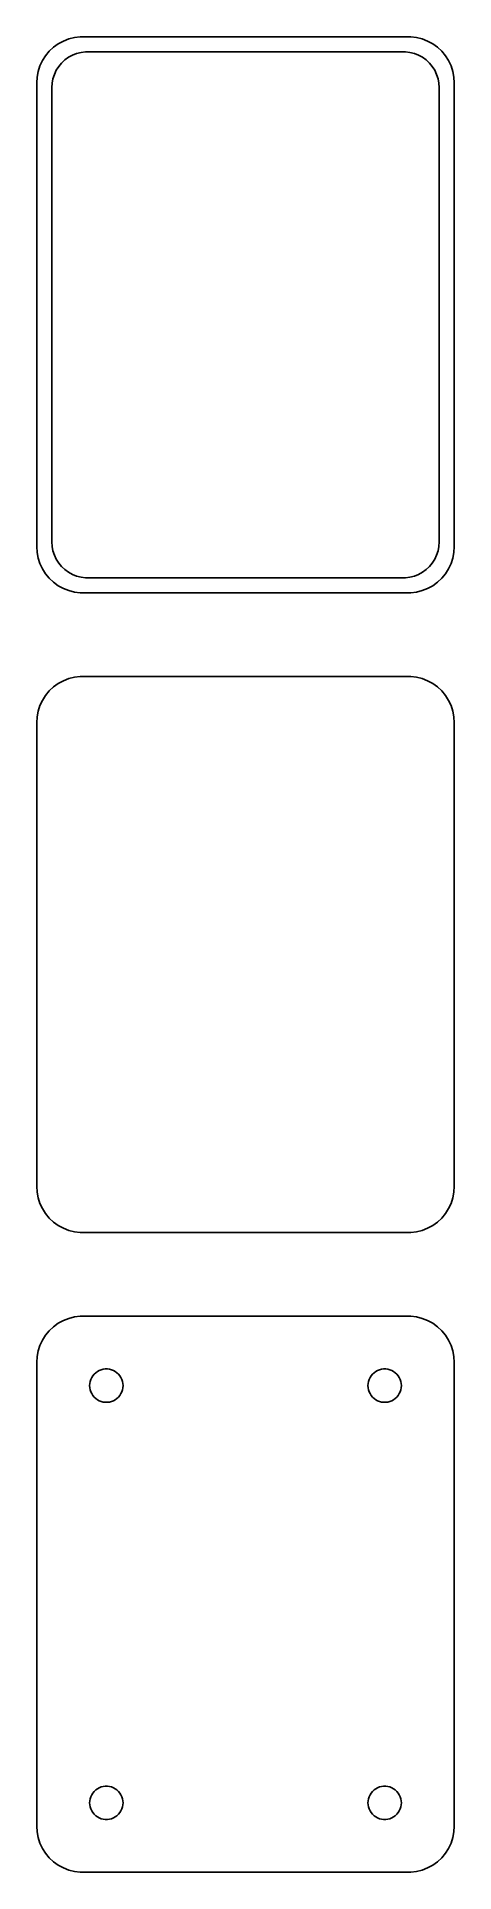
# Model space of a CAD drawing. Header units: metres. Extents: x -22 to 22, y 108 to 306.
import ezdxf

# ---------------------------------------------------------------- set-up
doc = ezdxf.new("R2010")
doc.units = ezdxf.units.M

msp = doc.modelspace()

# ---------------------------------------------------------------- linework, layer by layer
for p, q in [((-20.1791, 305.222), (-20.6871, 304.853)), ((-19.6289, 305.524), (-20.1791, 305.222)), ((-19.0451, 305.755), (-19.6289, 305.524)), ((-18.4369, 305.911), (-19.0451, 305.755)), ((-17.8139, 305.99), (-18.4369, 305.911)), ((17.8139, 305.99), (-17.8139, 305.99)), ((18.4369, 305.911), (17.8139, 305.99)), ((19.0451, 305.755), (18.4369, 305.911)), ((19.6289, 305.524), (19.0451, 305.755)), ((20.1791, 305.222), (19.6289, 305.524)), ((20.6871, 304.853), (20.1791, 305.222)), ((-21.8815, 303.409), (-22.1489, 302.841)), ((-21.5451, 303.939), (-21.8815, 303.409)), ((-21.1448, 304.423), (-21.5451, 303.939)), ((-20.6871, 304.853), (-21.1448, 304.423)), ((-20.133, 302.776), (-19.823, 303.151)), ((-19.823, 303.151), (-19.4685, 303.484)), ((-19.4685, 303.484), (-19.0751, 303.77)), ((-19.0751, 303.77), (-18.6489, 304.004)), ((-18.6489, 304.004), (-18.1967, 304.183)), ((-18.1967, 304.183), (-17.7256, 304.304)), ((-17.7256, 304.304), (-17.2432, 304.365)), ((-17.2432, 304.365), (17.2432, 304.365)), ((17.2432, 304.365), (17.7256, 304.304)), ((17.7256, 304.304), (18.1967, 304.183)), ((18.1967, 304.183), (18.6489, 304.004)), ((18.6489, 304.004), (19.0751, 303.77)), ((19.0751, 303.77), (19.4685, 303.484)), ((19.4685, 303.484), (19.823, 303.151)), ((19.823, 303.151), (20.133, 302.776)), ((21.1448, 304.423), (20.6871, 304.853)), ((21.5451, 303.939), (21.1448, 304.423)), ((21.8815, 303.409), (21.5451, 303.939)), ((22.1489, 302.841), (21.8815, 303.409)), ((-22.4606, 301.627), (-22.5, 301)), ((-22.5, 301), (-22.5, 251)), ((-22.3429, 302.243), (-22.4606, 301.627)), ((-22.1489, 302.841), (-22.3429, 302.243)), ((-20.8726, 300.5), (-20.8421, 300.985)), ((-20.8421, 300.985), (-20.751, 301.463)), ((-20.751, 301.463), (-20.6007, 301.926)), ((-20.6007, 301.926), (-20.3936, 302.366)), ((-20.3936, 302.366), (-20.133, 302.776)), ((20.133, 302.776), (20.3936, 302.366)), ((20.3936, 302.366), (20.6007, 301.926)), ((20.6007, 301.926), (20.751, 301.463)), ((20.751, 301.463), (20.8421, 300.985)), ((20.8421, 300.985), (20.8726, 300.5)), ((22.3429, 302.243), (22.1489, 302.841)), ((22.4606, 301.627), (22.3429, 302.243)), ((22.5, 301), (22.4606, 301.627)), ((22.5, 251), (22.5, 301)), ((-20.8726, 251.5), (-20.8726, 300.5)), ((20.8726, 300.5), (20.8726, 251.5)), ((-20.8421, 251.015), (-20.8726, 251.5)), ((20.8726, 251.5), (20.8421, 251.015)), ((-22.5, 251), (-22.4606, 250.373)), ((-22.4606, 250.373), (-22.3429, 249.757)), ((-22.3429, 249.757), (-22.1489, 249.159)), ((-20.751, 250.537), (-20.8421, 251.015)), ((-20.6007, 250.074), (-20.751, 250.537)), ((-20.3936, 249.634), (-20.6007, 250.074)), ((-20.133, 249.224), (-20.3936, 249.634)), ((20.3936, 249.634), (20.133, 249.224)), ((20.6007, 250.074), (20.3936, 249.634)), ((20.751, 250.537), (20.6007, 250.074)), ((20.8421, 251.015), (20.751, 250.537)), ((22.1489, 249.159), (22.3429, 249.757)), ((22.3429, 249.757), (22.4606, 250.373)), ((22.4606, 250.373), (22.5, 251)), ((-22.1489, 249.159), (-21.8815, 248.591)), ((-21.8815, 248.591), (-21.5451, 248.061)), ((-21.5451, 248.061), (-21.1448, 247.577)), ((-21.1448, 247.577), (-20.6871, 247.147)), ((-19.823, 248.849), (-20.133, 249.224)), ((-19.4685, 248.516), (-19.823, 248.849)), ((-19.0751, 248.23), (-19.4685, 248.516)), ((-18.6489, 247.996), (-19.0751, 248.23)), ((-18.1967, 247.817), (-18.6489, 247.996)), ((-17.7256, 247.696), (-18.1967, 247.817)), ((-17.2432, 247.635), (-17.7256, 247.696)), ((17.2432, 247.635), (-17.2432, 247.635)), ((17.7256, 247.696), (17.2432, 247.635)), ((18.1967, 247.817), (17.7256, 247.696)), ((18.6489, 247.996), (18.1967, 247.817)), ((19.0751, 248.23), (18.6489, 247.996)), ((19.4685, 248.516), (19.0751, 248.23)), ((19.823, 248.849), (19.4685, 248.516)), ((20.133, 249.224), (19.823, 248.849)), ((20.6871, 247.147), (21.1448, 247.577)), ((21.1448, 247.577), (21.5451, 248.061)), ((21.5451, 248.061), (21.8815, 248.591)), ((21.8815, 248.591), (22.1489, 249.159)), ((-20.6871, 247.147), (-20.1791, 246.778)), ((-20.1791, 246.778), (-19.6289, 246.476)), ((-19.6289, 246.476), (-19.0451, 246.245)), ((-19.0451, 246.245), (-18.4369, 246.089)), ((-18.4369, 246.089), (-17.8139, 246.01)), ((-17.8139, 246.01), (17.8139, 246.01)), ((17.8139, 246.01), (18.4369, 246.089)), ((18.4369, 246.089), (19.0451, 246.245)), ((19.0451, 246.245), (19.6289, 246.476)), ((19.6289, 246.476), (20.1791, 246.778)), ((20.1791, 246.778), (20.6871, 247.147)), ((-20.6871, 235.853), (-21.1448, 235.423)), ((-20.1791, 236.222), (-20.6871, 235.853)), ((-19.6289, 236.524), (-20.1791, 236.222)), ((-19.0451, 236.755), (-19.6289, 236.524)), ((-18.4369, 236.911), (-19.0451, 236.755)), ((-17.8139, 236.99), (-18.4369, 236.911)), ((17.8139, 236.99), (-17.8139, 236.99)), ((18.4369, 236.911), (17.8139, 236.99)), ((19.0451, 236.755), (18.4369, 236.911)), ((19.6289, 236.524), (19.0451, 236.755)), ((20.1791, 236.222), (19.6289, 236.524)), ((20.6871, 235.853), (20.1791, 236.222)), ((21.1448, 235.423), (20.6871, 235.853)), ((-22.1489, 233.841), (-22.3429, 233.243)), ((-21.8815, 234.409), (-22.1489, 233.841)), ((-21.5451, 234.939), (-21.8815, 234.409)), ((-21.1448, 235.423), (-21.5451, 234.939)), ((21.5451, 234.939), (21.1448, 235.423)), ((21.8815, 234.409), (21.5451, 234.939)), ((22.1489, 233.841), (21.8815, 234.409)), ((22.3429, 233.243), (22.1489, 233.841)), ((-22.4606, 232.627), (-22.5, 232)), ((-22.5, 232), (-22.5, 182)), ((-22.3429, 233.243), (-22.4606, 232.627)), ((22.4606, 232.627), (22.3429, 233.243)), ((22.5, 232), (22.4606, 232.627)), ((22.5, 182), (22.5, 232)), ((-22.5, 182), (-22.4606, 181.373)), ((-22.4606, 181.373), (-22.3429, 180.757)), ((-22.3429, 180.757), (-22.1489, 180.159)), ((22.1489, 180.159), (22.3429, 180.757)), ((22.3429, 180.757), (22.4606, 181.373)), ((22.4606, 181.373), (22.5, 182)), ((-22.1489, 180.159), (-21.8815, 179.591)), ((-21.8815, 179.591), (-21.5451, 179.061)), ((-21.5451, 179.061), (-21.1448, 178.577)), ((-21.1448, 178.577), (-20.6871, 178.147)), ((20.6871, 178.147), (21.1448, 178.577)), ((21.1448, 178.577), (21.5451, 179.061)), ((21.5451, 179.061), (21.8815, 179.591)), ((21.8815, 179.591), (22.1489, 180.159)), ((-20.6871, 178.147), (-20.1791, 177.778)), ((-20.1791, 177.778), (-19.6289, 177.476)), ((-19.6289, 177.476), (-19.0451, 177.245)), ((-19.0451, 177.245), (-18.4369, 177.089)), ((-18.4369, 177.089), (-17.8139, 177.01)), ((-17.8139, 177.01), (17.8139, 177.01)), ((17.8139, 177.01), (18.4369, 177.089)), ((18.4369, 177.089), (19.0451, 177.245)), ((19.0451, 177.245), (19.6289, 177.476)), ((19.6289, 177.476), (20.1791, 177.778)), ((20.1791, 177.778), (20.6871, 178.147)), ((-21.1448, 166.423), (-21.5451, 165.939)), ((-20.6871, 166.853), (-21.1448, 166.423)), ((-20.1791, 167.222), (-20.6871, 166.853)), ((-19.6289, 167.524), (-20.1791, 167.222)), ((-19.0451, 167.755), (-19.6289, 167.524)), ((-18.4369, 167.911), (-19.0451, 167.755)), ((-17.8139, 167.99), (-18.4369, 167.911)), ((17.8139, 167.99), (-17.8139, 167.99)), ((18.4369, 167.911), (17.8139, 167.99)), ((19.0451, 167.755), (18.4369, 167.911)), ((19.6289, 167.524), (19.0451, 167.755)), ((20.1791, 167.222), (19.6289, 167.524)), ((20.6871, 166.853), (20.1791, 167.222)), ((21.1448, 166.423), (20.6871, 166.853)), ((21.5451, 165.939), (21.1448, 166.423)), ((-22.1489, 164.841), (-22.3429, 164.243)), ((-21.8815, 165.409), (-22.1489, 164.841)), ((-21.5451, 165.939), (-21.8815, 165.409)), ((21.8815, 165.409), (21.5451, 165.939)), ((22.1489, 164.841), (21.8815, 165.409)), ((22.3429, 164.243), (22.1489, 164.841)), ((-22.4606, 163.627), (-22.5, 163)), ((-22.5, 163), (-22.5, 113)), ((-22.3429, 164.243), (-22.4606, 163.627)), ((22.4606, 163.627), (22.3429, 164.243)), ((22.5, 163), (22.4606, 163.627)), ((22.5, 113), (22.5, 163)), ((-16.8, 160.5), (-16.7858, 160.726)), ((-16.7858, 160.274), (-16.8, 160.5)), ((-16.7858, 160.726), (-16.7434, 160.948)), ((-16.7434, 160.948), (-16.6736, 161.163)), ((-16.6736, 161.163), (-16.5773, 161.367)), ((-16.5773, 161.367), (-16.4562, 161.558)), ((-16.4562, 161.558), (-16.3121, 161.732)), ((-16.3121, 161.732), (-16.1474, 161.887)), ((-16.1474, 161.887), (-15.9645, 162.02)), ((-15.9645, 162.02), (-15.7664, 162.129)), ((-15.7664, 162.129), (-15.5562, 162.212)), ((-15.5562, 162.212), (-15.3373, 162.268)), ((-15.3373, 162.268), (-15.113, 162.296)), ((-15.113, 162.296), (-14.887, 162.296)), ((-14.887, 162.296), (-14.6627, 162.268)), ((-14.6627, 162.268), (-14.4438, 162.212)), ((-14.4438, 162.212), (-14.2336, 162.129)), ((-14.2336, 162.129), (-14.0355, 162.02)), ((-14.0355, 162.02), (-13.8526, 161.887)), ((-13.8526, 161.887), (-13.6879, 161.732)), ((-13.6879, 161.732), (-13.5438, 161.558)), ((-13.5438, 161.558), (-13.4226, 161.367)), ((-13.4226, 161.367), (-13.3264, 161.163)), ((-13.3264, 161.163), (-13.2565, 160.948)), ((-13.2565, 160.948), (-13.2142, 160.726)), ((-13.2142, 160.726), (-13.2, 160.5)), ((-13.2, 160.5), (-13.2142, 160.274)), ((13.2, 160.5), (13.2142, 160.726)), ((13.2142, 160.274), (13.2, 160.5)), ((13.2142, 160.726), (13.2565, 160.948)), ((13.2565, 160.948), (13.3264, 161.163)), ((13.3264, 161.163), (13.4226, 161.367)), ((13.4226, 161.367), (13.5438, 161.558)), ((13.5438, 161.558), (13.6879, 161.732)), ((13.6879, 161.732), (13.8526, 161.887)), ((13.8526, 161.887), (14.0355, 162.02)), ((14.0355, 162.02), (14.2336, 162.129)), ((14.2336, 162.129), (14.4438, 162.212)), ((14.4438, 162.212), (14.6627, 162.268)), ((14.6627, 162.268), (14.887, 162.296)), ((14.887, 162.296), (15.113, 162.296)), ((15.113, 162.296), (15.3373, 162.268)), ((15.3373, 162.268), (15.5562, 162.212)), ((15.5562, 162.212), (15.7664, 162.129)), ((15.7664, 162.129), (15.9645, 162.02)), ((15.9645, 162.02), (16.1474, 161.887)), ((16.1474, 161.887), (16.3121, 161.732)), ((16.3121, 161.732), (16.4562, 161.558)), ((16.4562, 161.558), (16.5773, 161.367)), ((16.5773, 161.367), (16.6736, 161.163)), ((16.6736, 161.163), (16.7434, 160.948)), ((16.7434, 160.948), (16.7858, 160.726)), ((16.7858, 160.726), (16.8, 160.5)), ((16.8, 160.5), (16.7858, 160.274)), ((-16.7434, 160.052), (-16.7858, 160.274)), ((-16.6736, 159.837), (-16.7434, 160.052)), ((-16.5773, 159.633), (-16.6736, 159.837)), ((-16.4562, 159.442), (-16.5773, 159.633)), ((-16.3121, 159.268), (-16.4562, 159.442)), ((-16.1474, 159.113), (-16.3121, 159.268)), ((-15.9645, 158.98), (-16.1474, 159.113)), ((-15.7664, 158.871), (-15.9645, 158.98)), ((-15.5562, 158.788), (-15.7664, 158.871)), ((-15.3373, 158.732), (-15.5562, 158.788)), ((-15.113, 158.704), (-15.3373, 158.732)), ((-14.887, 158.704), (-15.113, 158.704)), ((-14.6627, 158.732), (-14.887, 158.704)), ((-14.4438, 158.788), (-14.6627, 158.732)), ((-14.2336, 158.871), (-14.4438, 158.788)), ((-14.0355, 158.98), (-14.2336, 158.871)), ((-13.8526, 159.113), (-14.0355, 158.98)), ((-13.6879, 159.268), (-13.8526, 159.113)), ((-13.5438, 159.442), (-13.6879, 159.268)), ((-13.4226, 159.633), (-13.5438, 159.442)), ((-13.3264, 159.837), (-13.4226, 159.633)), ((-13.2565, 160.052), (-13.3264, 159.837)), ((-13.2142, 160.274), (-13.2565, 160.052)), ((13.2565, 160.052), (13.2142, 160.274)), ((13.3264, 159.837), (13.2565, 160.052)), ((13.4226, 159.633), (13.3264, 159.837)), ((13.5438, 159.442), (13.4226, 159.633)), ((13.6879, 159.268), (13.5438, 159.442)), ((13.8526, 159.113), (13.6879, 159.268)), ((14.0355, 158.98), (13.8526, 159.113)), ((14.2336, 158.871), (14.0355, 158.98)), ((14.4438, 158.788), (14.2336, 158.871)), ((14.6627, 158.732), (14.4438, 158.788)), ((14.887, 158.704), (14.6627, 158.732)), ((15.113, 158.704), (14.887, 158.704)), ((15.3373, 158.732), (15.113, 158.704)), ((15.5562, 158.788), (15.3373, 158.732)), ((15.7664, 158.871), (15.5562, 158.788)), ((15.9645, 158.98), (15.7664, 158.871)), ((16.1474, 159.113), (15.9645, 158.98)), ((16.3121, 159.268), (16.1474, 159.113)), ((16.4562, 159.442), (16.3121, 159.268)), ((16.5773, 159.633), (16.4562, 159.442)), ((16.6736, 159.837), (16.5773, 159.633)), ((16.7434, 160.052), (16.6736, 159.837)), ((16.7858, 160.274), (16.7434, 160.052)), ((-16.3121, 116.732), (-16.1474, 116.887)), ((-16.1474, 116.887), (-15.9645, 117.02)), ((-15.9645, 117.02), (-15.7664, 117.129)), ((-15.7664, 117.129), (-15.5562, 117.212)), ((-15.5562, 117.212), (-15.3373, 117.268)), ((-15.3373, 117.268), (-15.113, 117.296)), ((-15.113, 117.296), (-14.887, 117.296)), ((-14.887, 117.296), (-14.6627, 117.268)), ((-14.6627, 117.268), (-14.4438, 117.212)), ((-14.4438, 117.212), (-14.2336, 117.129)), ((-14.2336, 117.129), (-14.0355, 117.02)), ((-14.0355, 117.02), (-13.8526, 116.887)), ((-13.8526, 116.887), (-13.6879, 116.732)), ((13.6879, 116.732), (13.8526, 116.887)), ((13.8526, 116.887), (14.0355, 117.02)), ((14.0355, 117.02), (14.2336, 117.129)), ((14.2336, 117.129), (14.4438, 117.212)), ((14.4438, 117.212), (14.6627, 117.268)), ((14.6627, 117.268), (14.887, 117.296)), ((14.887, 117.296), (15.113, 117.296)), ((15.113, 117.296), (15.3373, 117.268)), ((15.3373, 117.268), (15.5562, 117.212)), ((15.5562, 117.212), (15.7664, 117.129)), ((15.7664, 117.129), (15.9645, 117.02)), ((15.9645, 117.02), (16.1474, 116.887)), ((16.1474, 116.887), (16.3121, 116.732)), ((-16.8, 115.5), (-16.7858, 115.726)), ((-16.7858, 115.274), (-16.8, 115.5)), ((-16.7858, 115.726), (-16.7434, 115.948)), ((-16.7434, 115.052), (-16.7858, 115.274)), ((-16.7434, 115.948), (-16.6736, 116.163)), ((-16.6736, 114.837), (-16.7434, 115.052)), ((-16.6736, 116.163), (-16.5773, 116.367)), ((-16.5773, 114.633), (-16.6736, 114.837)), ((-16.5773, 116.367), (-16.4562, 116.558)), ((-16.4562, 116.558), (-16.3121, 116.732)), ((-13.6879, 116.732), (-13.5438, 116.558)), ((-13.5438, 116.558), (-13.4226, 116.367)), ((-13.4226, 116.367), (-13.3264, 116.163)), ((-13.3264, 114.837), (-13.4226, 114.633)), ((-13.3264, 116.163), (-13.2565, 115.948)), ((-13.2565, 115.052), (-13.3264, 114.837)), ((-13.2565, 115.948), (-13.2142, 115.726)), ((-13.2142, 115.274), (-13.2565, 115.052)), ((-13.2142, 115.726), (-13.2, 115.5)), ((-13.2, 115.5), (-13.2142, 115.274)), ((13.2, 115.5), (13.2142, 115.726)), ((13.2142, 115.274), (13.2, 115.5)), ((13.2142, 115.726), (13.2565, 115.948)), ((13.2565, 115.052), (13.2142, 115.274)), ((13.2565, 115.948), (13.3264, 116.163)), ((13.3264, 114.837), (13.2565, 115.052)), ((13.3264, 116.163), (13.4226, 116.367)), ((13.4226, 114.633), (13.3264, 114.837)), ((13.4226, 116.367), (13.5438, 116.558)), ((13.5438, 116.558), (13.6879, 116.732)), ((16.3121, 116.732), (16.4562, 116.558)), ((16.4562, 116.558), (16.5773, 116.367)), ((16.5773, 116.367), (16.6736, 116.163)), ((16.6736, 114.837), (16.5773, 114.633)), ((16.6736, 116.163), (16.7434, 115.948)), ((16.7434, 115.052), (16.6736, 114.837)), ((16.7434, 115.948), (16.7858, 115.726)), ((16.7858, 115.274), (16.7434, 115.052)), ((16.7858, 115.726), (16.8, 115.5)), ((16.8, 115.5), (16.7858, 115.274)), ((-22.5, 113), (-22.4606, 112.373)), ((-16.4562, 114.442), (-16.5773, 114.633)), ((-16.3121, 114.268), (-16.4562, 114.442)), ((-16.1474, 114.113), (-16.3121, 114.268)), ((-15.9645, 113.98), (-16.1474, 114.113)), ((-15.7664, 113.871), (-15.9645, 113.98)), ((-15.5562, 113.788), (-15.7664, 113.871)), ((-15.3373, 113.732), (-15.5562, 113.788)), ((-15.113, 113.704), (-15.3373, 113.732)), ((-14.887, 113.704), (-15.113, 113.704)), ((-14.6627, 113.732), (-14.887, 113.704)), ((-14.4438, 113.788), (-14.6627, 113.732)), ((-14.2336, 113.871), (-14.4438, 113.788)), ((-14.0355, 113.98), (-14.2336, 113.871)), ((-13.8526, 114.113), (-14.0355, 113.98)), ((-13.6879, 114.268), (-13.8526, 114.113)), ((-13.5438, 114.442), (-13.6879, 114.268)), ((-13.4226, 114.633), (-13.5438, 114.442)), ((13.5438, 114.442), (13.4226, 114.633)), ((13.6879, 114.268), (13.5438, 114.442)), ((13.8526, 114.113), (13.6879, 114.268)), ((14.0355, 113.98), (13.8526, 114.113)), ((14.2336, 113.871), (14.0355, 113.98)), ((14.4438, 113.788), (14.2336, 113.871)), ((14.6627, 113.732), (14.4438, 113.788)), ((14.887, 113.704), (14.6627, 113.732)), ((15.113, 113.704), (14.887, 113.704)), ((15.3373, 113.732), (15.113, 113.704)), ((15.5562, 113.788), (15.3373, 113.732)), ((15.7664, 113.871), (15.5562, 113.788)), ((15.9645, 113.98), (15.7664, 113.871)), ((16.1474, 114.113), (15.9645, 113.98)), ((16.3121, 114.268), (16.1474, 114.113)), ((16.4562, 114.442), (16.3121, 114.268)), ((16.5773, 114.633), (16.4562, 114.442)), ((22.4606, 112.373), (22.5, 113)), ((-22.4606, 112.373), (-22.3429, 111.757)), ((-22.3429, 111.757), (-22.1489, 111.159)), ((-22.1489, 111.159), (-21.8815, 110.591)), ((21.8815, 110.591), (22.1489, 111.159)), ((22.1489, 111.159), (22.3429, 111.757)), ((22.3429, 111.757), (22.4606, 112.373)), ((-21.8815, 110.591), (-21.5451, 110.061)), ((-21.5451, 110.061), (-21.1448, 109.577)), ((-21.1448, 109.577), (-20.6871, 109.147)), ((-20.6871, 109.147), (-20.1791, 108.778)), ((20.1791, 108.778), (20.6871, 109.147)), ((20.6871, 109.147), (21.1448, 109.577)), ((21.1448, 109.577), (21.5451, 110.061)), ((21.5451, 110.061), (21.8815, 110.591)), ((-20.1791, 108.778), (-19.6289, 108.476)), ((-19.6289, 108.476), (-19.0451, 108.245)), ((-19.0451, 108.245), (-18.4369, 108.089)), ((-18.4369, 108.089), (-17.8139, 108.01)), ((-17.8139, 108.01), (17.8139, 108.01)), ((17.8139, 108.01), (18.4369, 108.089)), ((18.4369, 108.089), (19.0451, 108.245)), ((19.0451, 108.245), (19.6289, 108.476)), ((19.6289, 108.476), (20.1791, 108.778))]:
    msp.add_line(p, q)

doc.saveas('drawing.dxf')
